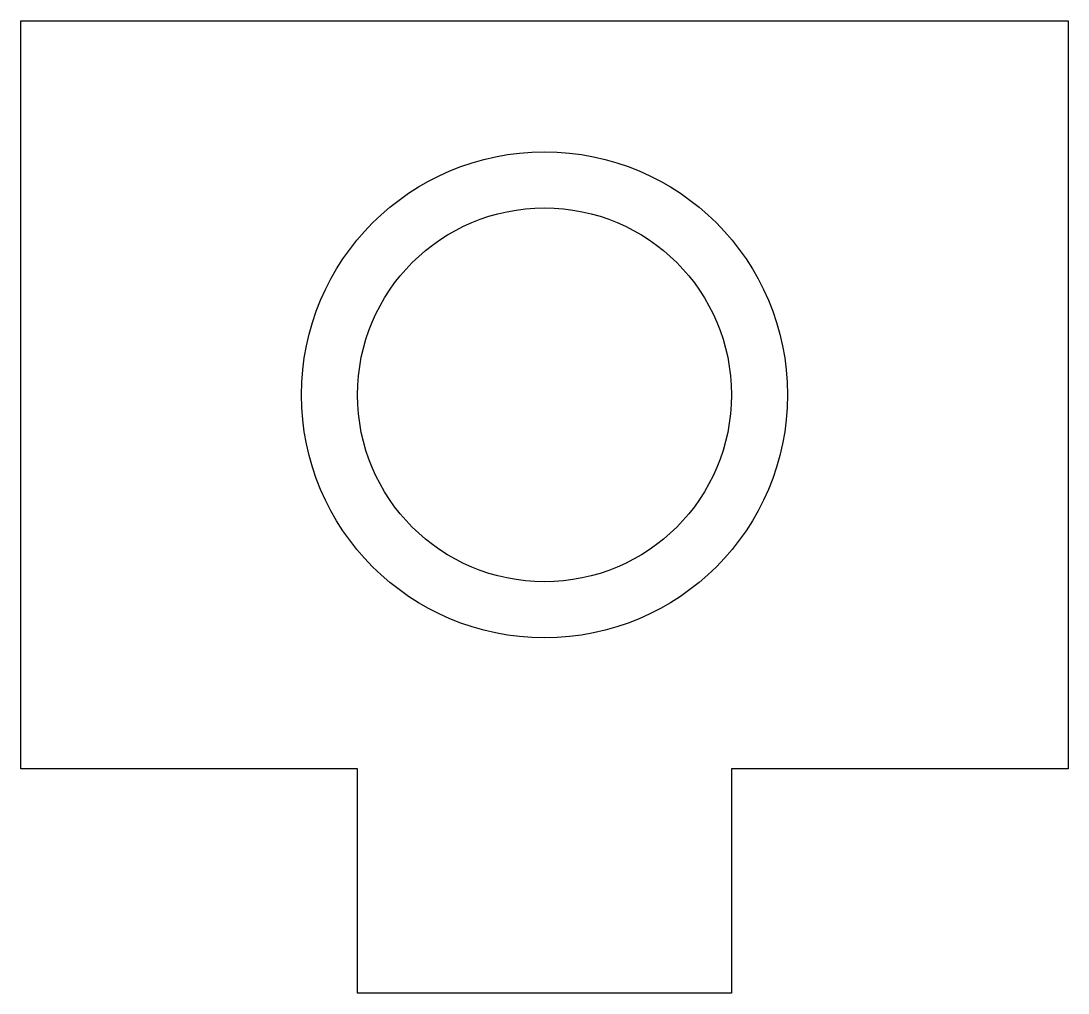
# Model space of a CAD drawing. Header units: millimetres. Extents: x -12 to 2, y -3 to 10.
import ezdxf

# ---------------------------------------------------------------- set-up
doc = ezdxf.new("R2010")
doc.units = ezdxf.units.MM
doc.layers.get('0').update_dxf_attribs({"linetype": 'CONTINUOUS'})

msp = doc.modelspace()

# ---------------------------------------------------------------- linework, layer by layer
msp.add_lwpolyline([(2, 0), (-2.5, 0), (-2.5, -3), (-7.5, -3), (-7.5, 0), (-12, 0), (-12, 10), (2, 10)], close=True)
for radius in [3.25, 2.5]:
    msp.add_circle((-5, 5), radius)

doc.saveas('drawing.dxf')
